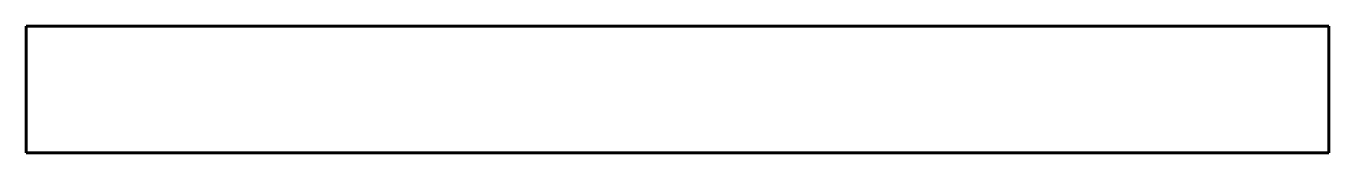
# Model space of a CAD drawing. Header units: millimetres. Extents: x 821 to 1108, y 189 to 217.
import ezdxf

# ---------------------------------------------------------------- set-up
doc = ezdxf.new("R2010")
doc.units = ezdxf.units.MM
doc.linetypes.add('K5LT_BASIC', pattern=[0])
doc.layers.add('Системный слой', color=7, linetype='Continuous')

msp = doc.modelspace()

# ---------------------------------------------------------------- linework, layer by layer
at = {"layer": 'Системный слой', "color": 150, "linetype": 'K5LT_BASIC', "lineweight": 60, "true_color": 0x0080ff}
for p, q in [((820.89, 217.31), (1107.89, 217.31)), ((820.89, 189.31), (820.89, 217.31)), ((1107.89, 217.31), (1107.89, 189.31)), ((1107.89, 189.31), (820.89, 189.31))]:
    msp.add_line(p, q, dxfattribs=at)

doc.saveas('drawing.dxf')
